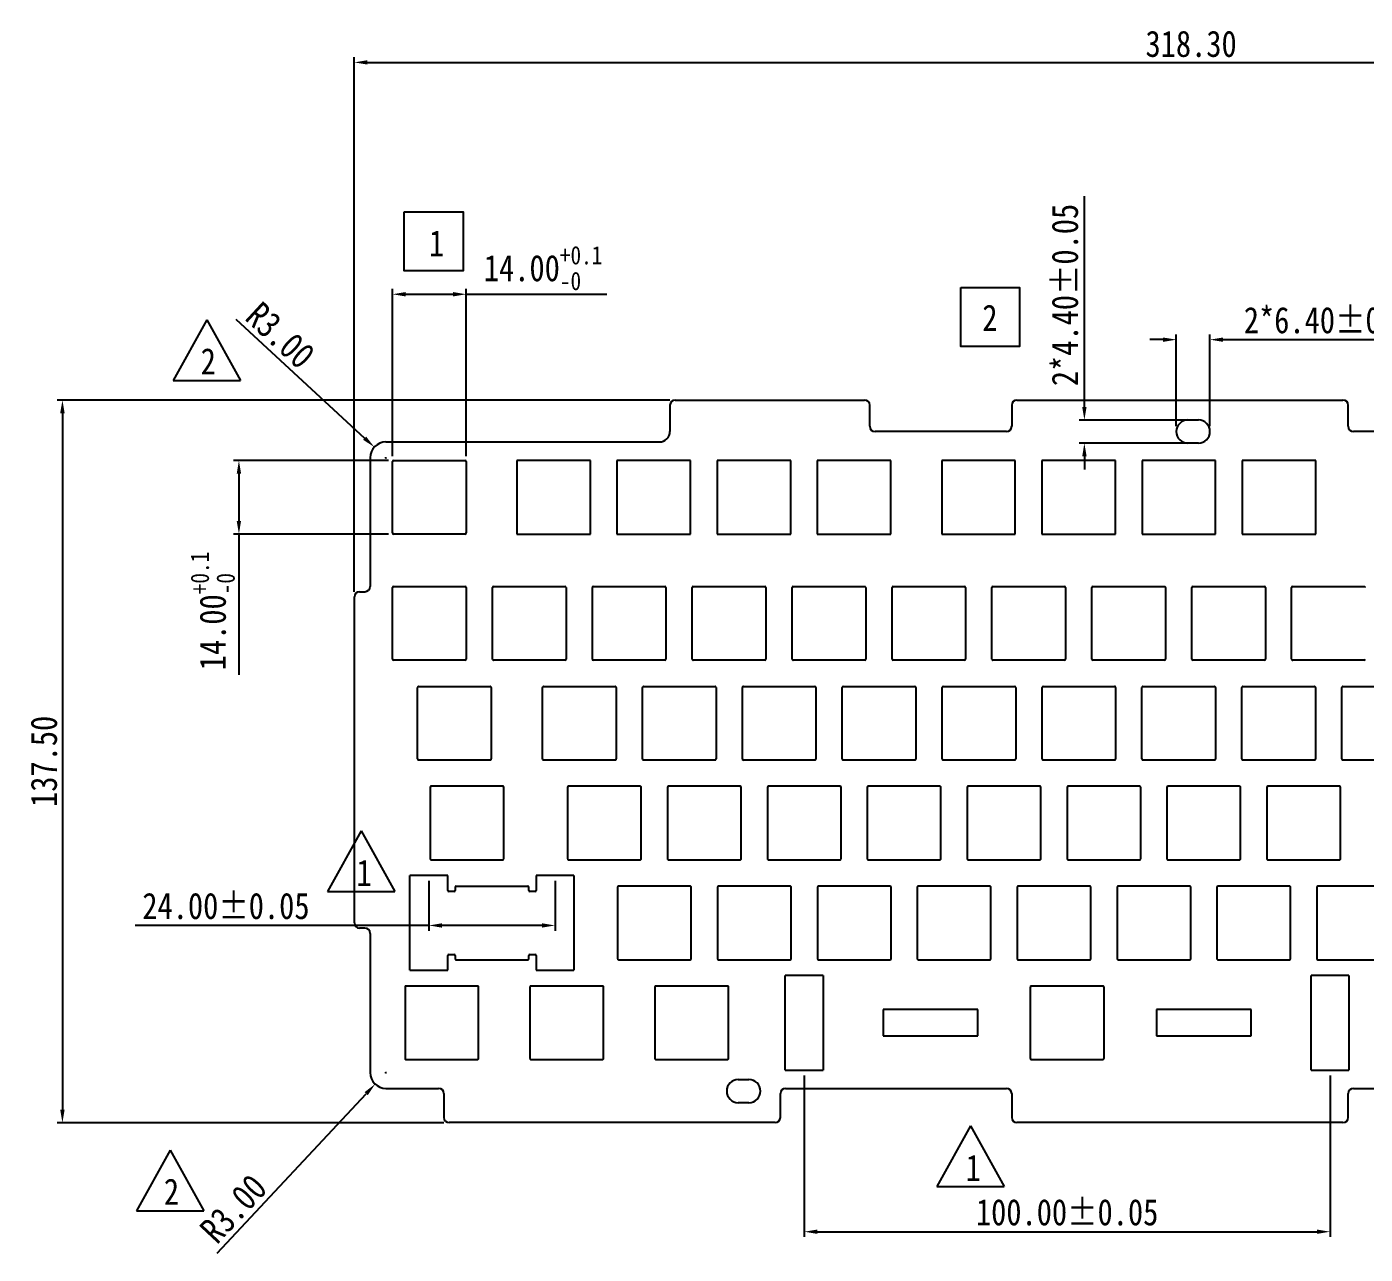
# Model space of a CAD drawing. Header units: millimetres. Extents: x -762 to 118, y 46 to 279.
# Drawn here: x -761.9 to -507.3, y 45.7 to 279.3 of the extents above; entities that cross this region are included whole.
import ezdxf

# ---------------------------------------------------------------- set-up
doc = ezdxf.new("R2010")
doc.units = ezdxf.units.MM
doc.header["$LTSCALE"] = 16.335
doc.header["$PDMODE"] = 3
doc.header["$PDSIZE"] = 8
doc.layers.get('0').update_dxf_attribs({"linetype": 'CONTINUOUS'})
doc.layers.get('Defpoints').update_dxf_attribs({"linetype": 'CONTINUOUS'})
doc.layers.add('文字说明', color=2, linetype='CONTINUOUS')
doc.layers.add('标注尺寸', color=2, linetype='CONTINUOUS')
doc.styles.get("Standard").update_dxf_attribs({"font": '', "width": 0.85, "height": 5})
doc.styles.get('Standard').set_extended_font_data('SimSun')
doc.dimstyles.get("Standard").update_dxf_attribs({"dimtxt": 5, "dimasz": 2.5, "dimexe": 1, "dimexo": 1, "dimgap": 1, "dimtad": 1, "dimzin": 1, "dimdsep": 46, "dimtxsty": 'Standard', "dimcen": 0.09, "dimadec": 0, "dimazin": 2, "dimtp": 0.01, "dimtm": 0.01, "dimtfac": 1, "dimtofl": 0, "dimtmove": 0, "dimatfit": 3, "dimfxl": 1, "dimtolj": 1, "dimarcsym": 0})

# ---------------------------------------------------------------- blocks, each defined once
blk = doc.blocks.new('*D0')
at = {"layer": 'Defpoints', "color": 0}
for p in [(-381.26, 272.51), (-699.56, 170.79), (-381.26, 170.79)]:
    blk.add_point(p, dxfattribs=at)
at = {"layer": '标注尺寸', "color": 0, "lineweight": -2}
for p, q in [((-699.56, 171.79), (-699.56, 273.51)), ((-697.06, 272.51), (-383.76, 272.51)), ((-381.26, 171.79), (-381.26, 273.51))]:
    blk.add_line(p, q, dxfattribs=at)
at = {"layer": '标注尺寸', "color": 0}
for points in [[(-697.06, 272.92), (-697.06, 272.09), (-699.56, 272.51)], [(-383.76, 272.92), (-383.76, 272.09), (-381.26, 272.51)]]:
    blk.add_solid(points, dxfattribs=at)
at = {"layer": '标注尺寸', "color": 0, "insert": (-540.41, 276.01), "char_height": 5, "attachment_point": 5}
blk.add_mtext('\\A1;318.30', dxfattribs=at)
blk = doc.blocks.new('*D1')
at = {"layer": 'Defpoints', "color": 0}
for p in [(-638.53, 208.26), (-755.08, 70.76), (-681.53, 70.76)]:
    blk.add_point(p, dxfattribs=at)
at = {"layer": '标注尺寸', "color": 0, "lineweight": -2}
for p, q in [((-639.53, 208.26), (-756.08, 208.26)), ((-755.08, 205.76), (-755.08, 73.26)), ((-682.53, 70.76), (-756.08, 70.76))]:
    blk.add_line(p, q, dxfattribs=at)
at = {"layer": '标注尺寸', "color": 0}
for points in [[(-755.5, 205.76), (-754.66, 205.76), (-755.08, 208.26)], [(-755.5, 73.26), (-754.66, 73.26), (-755.08, 70.76)]]:
    blk.add_solid(points, dxfattribs=at)
at = {"layer": '标注尺寸', "color": 0, "insert": (-758.58, 139.51), "char_height": 5, "attachment_point": 5, "rotation": 90}
blk.add_mtext('\\A1;137.50', dxfattribs=at)
blk = doc.blocks.new('*D2')
at = {"layer": 'Defpoints', "color": 0}
for p in [(-678.29, 228.39), (-692.29, 196.56), (-678.29, 196.56)]:
    blk.add_point(p, dxfattribs=at)
at = {"layer": '标注尺寸', "color": 0, "lineweight": -2}
for p, q in [((-692.29, 197.56), (-692.29, 229.39)), ((-678.29, 197.56), (-678.29, 229.39)), ((-689.79, 228.39), (-680.79, 228.39)), ((-678.29, 228.39), (-651.52, 228.39))]:
    blk.add_line(p, q, dxfattribs=at)
at = {"layer": '标注尺寸', "color": 0}
for points in [[(-689.79, 228.81), (-689.79, 227.97), (-692.29, 228.39)], [(-680.79, 228.81), (-680.79, 227.97), (-678.29, 228.39)]]:
    blk.add_solid(points, dxfattribs=at)
at = {"layer": '标注尺寸', "color": 0, "insert": (-663.65, 233.37), "char_height": 5, "attachment_point": 5}
blk.add_mtext('\\A1;14.00{\\H0.7x;\\S+0.1^ -0;}', dxfattribs=at)
blk = doc.blocks.new('*D3')
at = {"layer": 'Defpoints', "color": 0}
for p in [(-692.09, 196.76), (-721.51, 182.76), (-692.09, 182.76)]:
    blk.add_point(p, dxfattribs=at)
at = {"layer": '标注尺寸', "color": 0, "lineweight": -2}
for p, q in [((-693.09, 196.76), (-722.51, 196.76)), ((-721.51, 194.26), (-721.51, 185.26)), ((-693.09, 182.76), (-722.51, 182.76)), ((-721.51, 182.76), (-721.51, 155.99))]:
    blk.add_line(p, q, dxfattribs=at)
at = {"layer": '标注尺寸', "color": 0}
for points in [[(-721.93, 194.26), (-721.1, 194.26), (-721.51, 196.76)], [(-721.93, 185.26), (-721.1, 185.26), (-721.51, 182.76)]]:
    blk.add_solid(points, dxfattribs=at)
at = {"layer": '标注尺寸', "color": 0, "insert": (-726.5, 168.12), "char_height": 5, "attachment_point": 5, "rotation": 90}
blk.add_mtext('\\A1;14.00{\\H0.7x;\\S+0.1^ -0;}', dxfattribs=at)
blk = doc.blocks.new('*D9')
at = {"layer": 'Defpoints', "color": 0}
for p in [(-613.99, 80.76), (-513.99, 80.76), (-513.99, 50.01)]:
    blk.add_point(p, dxfattribs=at)
at = {"layer": '标注尺寸', "color": 0, "lineweight": -2}
for p, q in [((-613.99, 79.76), (-613.99, 49.01)), ((-513.99, 79.76), (-513.99, 49.01)), ((-611.49, 50.01), (-516.49, 50.01))]:
    blk.add_line(p, q, dxfattribs=at)
at = {"layer": '标注尺寸', "color": 0}
for points in [[(-611.49, 50.43), (-611.49, 49.6), (-613.99, 50.01)], [(-516.49, 50.43), (-516.49, 49.6), (-513.99, 50.01)]]:
    blk.add_solid(points, dxfattribs=at)
at = {"layer": '标注尺寸', "color": 0, "insert": (-563.99, 53.69), "char_height": 5, "attachment_point": 5}
blk.add_mtext('\\A1;100.00%%P0.05', dxfattribs=at)
blk = doc.blocks.new('*D16')
at = {"layer": 'Defpoints', "color": 0}
for p in [(-536.83, 219.75), (-543.23, 202.26), (-536.83, 202.26)]:
    blk.add_point(p, dxfattribs=at)
at = {"layer": '标注尺寸', "color": 0, "lineweight": -2}
for p, q in [((-545.73, 219.75), (-548.23, 219.75)), ((-543.23, 203.26), (-543.23, 220.75)), ((-536.83, 203.26), (-536.83, 220.75)), ((-534.33, 219.75), (-494.25, 219.75))]:
    blk.add_line(p, q, dxfattribs=at)
at = {"layer": '标注尺寸', "color": 0}
for points in [[(-545.73, 220.16), (-545.73, 219.33), (-543.23, 219.75)], [(-534.33, 220.16), (-534.33, 219.33), (-536.83, 219.75)]]:
    blk.add_solid(points, dxfattribs=at)
at = {"layer": '标注尺寸', "color": 0, "insert": (-513.04, 223.43), "char_height": 5, "attachment_point": 5}
blk.add_mtext('\\A1;2*6.40%%P0.05', dxfattribs=at)
blk = doc.blocks.new('*D17')
at = {"layer": 'Defpoints', "color": 0}
for p in [(-540.03, 204.46), (-560.71, 200.06), (-540.03, 200.06)]:
    blk.add_point(p, dxfattribs=at)
at = {"layer": '标注尺寸', "color": 0, "lineweight": -2}
for p, q in [((-560.71, 206.96), (-560.71, 247.05)), ((-541.03, 204.46), (-561.71, 204.46)), ((-541.03, 200.06), (-561.71, 200.06)), ((-560.71, 197.56), (-560.71, 195.06))]:
    blk.add_line(p, q, dxfattribs=at)
at = {"layer": '标注尺寸', "color": 0}
for points in [[(-561.12, 206.96), (-560.29, 206.96), (-560.71, 204.46)], [(-561.12, 197.56), (-560.29, 197.56), (-560.71, 200.06)]]:
    blk.add_solid(points, dxfattribs=at)
at = {"layer": '标注尺寸', "color": 0, "insert": (-564.39, 228.25), "char_height": 5, "attachment_point": 5, "rotation": 90}
blk.add_mtext('\\A1;2*4.40%%P0.05', dxfattribs=at)
blk = doc.blocks.new('*D19')
at = {"layer": 'Defpoints', "color": 0}
for p in [(-685.39, 117.76), (-661.39, 117.76), (-661.39, 108.29)]:
    blk.add_point(p, dxfattribs=at)
at = {"layer": '标注尺寸', "color": 0, "lineweight": -2}
for p, q in [((-685.39, 116.76), (-685.39, 107.29)), ((-661.39, 116.76), (-661.39, 107.29)), ((-685.39, 108.29), (-741.26, 108.29)), ((-663.89, 108.29), (-682.89, 108.29))]:
    blk.add_line(p, q, dxfattribs=at)
at = {"layer": '标注尺寸', "color": 0}
for points in [[(-682.89, 108.7), (-682.89, 107.87), (-685.39, 108.29)], [(-663.89, 108.7), (-663.89, 107.87), (-661.39, 108.29)]]:
    blk.add_solid(points, dxfattribs=at)
at = {"layer": '标注尺寸', "color": 0, "insert": (-723.98, 111.97), "char_height": 5, "attachment_point": 5}
blk.add_mtext('\\A1;24.00%%P0.05', dxfattribs=at)
blk = doc.blocks.new('*D23')
at = {"layer": 'Defpoints', "color": 0}
for p in [(-695.76, 199.31), (-693.56, 197.28)]:
    blk.add_point(p, dxfattribs=at)
at = {"layer": '标注尺寸', "color": 0, "lineweight": -2}
for p, q in [((-722.1, 223.64), (-697.6, 201.01)), ((-693.65, 197.28), (-693.47, 197.28)), ((-693.56, 197.19), (-693.56, 197.37))]:
    blk.add_line(p, q, dxfattribs=at)
at = {"layer": '标注尺寸', "color": 0}
blk.add_solid([(-697.32, 201.31), (-697.88, 200.7), (-695.76, 199.31)], dxfattribs=at)
at = {"layer": '标注尺寸', "color": 0, "insert": (-713.63, 220.57), "char_height": 5, "attachment_point": 5, "rotation": 317.2792}
blk.add_mtext('\\A1;R3.00', dxfattribs=at)
blk = doc.blocks.new('*D24')
at = {"layer": 'Defpoints', "color": 0}
for p in [(-693.56, 80.29), (-695.61, 78.1)]:
    blk.add_point(p, dxfattribs=at)
at = {"layer": '标注尺寸', "color": 0, "lineweight": -2}
for p, q in [((-693.65, 80.29), (-693.47, 80.29)), ((-693.56, 80.2), (-693.56, 80.38)), ((-725.67, 45.93), (-697.31, 76.27))]:
    blk.add_line(p, q, dxfattribs=at)
at = {"layer": '标注尺寸', "color": 0}
blk.add_solid([(-697.62, 76.56), (-697.01, 75.99), (-695.61, 78.1)], dxfattribs=at)
at = {"layer": '标注尺寸', "color": 0, "insert": (-722.56, 54.39), "char_height": 5, "attachment_point": 5, "rotation": 46.9381}
blk.add_mtext('\\A1;R3.00', dxfattribs=at)

msp = doc.modelspace()

# ---------------------------------------------------------------- linework, layer by layer
at = {"color": 7, "linetype": 'Continuous'}
for p, q in [((-639.528, 207.263), (-639.528, 202.277)), ((-638.528, 208.263), (-602.528, 208.263)), ((-601.528, 203.263), (-601.528, 207.263)), ((-574.528, 207.263), (-574.528, 203.263)), ((-573.528, 208.263), (-511.528, 208.263)), ((-510.528, 203.263), (-510.528, 207.263)), ((-541.028, 204.463), (-539.028, 204.463)), ((-575.528, 202.263), (-600.528, 202.263)), ((-467.528, 202.263), (-509.528, 202.263)), ((-693.559, 200.277), (-641.528, 200.277)), ((-539.028, 200.063), (-541.028, 200.063)), ((-696.559, 197.277), (-696.559, 172.785)), ((-692.293, 182.963), (-692.293, 196.563)), ((-692.093, 196.763), (-678.493, 196.763)), ((-678.293, 196.563), (-678.293, 182.963)), ((-668.656, 196.763), (-668.656, 182.763)), ((-654.656, 196.763), (-668.656, 196.763)), ((-654.656, 182.763), (-654.656, 196.763)), ((-649.606, 196.763), (-649.606, 182.763)), ((-635.606, 196.763), (-649.606, 196.763)), ((-635.606, 182.763), (-635.606, 196.763)), ((-630.556, 196.763), (-630.556, 182.763)), ((-616.556, 196.763), (-630.556, 196.763)), ((-616.556, 182.763), (-616.556, 196.763)), ((-611.506, 196.763), (-611.506, 182.763)), ((-597.506, 196.763), (-611.506, 196.763)), ((-597.506, 182.763), (-597.506, 196.763)), ((-587.848, 196.763), (-587.848, 182.763)), ((-573.848, 196.763), (-587.848, 196.763)), ((-573.848, 182.763), (-573.848, 196.763)), ((-568.798, 196.763), (-568.798, 182.763)), ((-554.798, 196.763), (-568.798, 196.763)), ((-554.798, 182.763), (-554.798, 196.763)), ((-549.748, 196.763), (-549.748, 182.763)), ((-535.748, 196.763), (-549.748, 196.763)), ((-535.748, 182.763), (-535.748, 196.763)), ((-530.698, 196.763), (-530.698, 182.763)), ((-516.698, 196.763), (-530.698, 196.763)), ((-516.698, 182.763), (-516.698, 196.763)), ((-678.493, 182.763), (-692.093, 182.763)), ((-668.656, 182.763), (-654.656, 182.763)), ((-649.606, 182.763), (-635.606, 182.763)), ((-630.556, 182.763), (-616.556, 182.763)), ((-611.506, 182.763), (-597.506, 182.763)), ((-587.848, 182.763), (-573.848, 182.763)), ((-568.798, 182.763), (-554.798, 182.763)), ((-549.748, 182.763), (-535.748, 182.763)), ((-530.698, 182.763), (-516.698, 182.763)), ((-699.559, 108.785), (-699.559, 170.785)), ((-698.559, 171.785), (-697.559, 171.785)), ((-692.293, 158.963), (-692.293, 172.563)), ((-692.093, 172.763), (-678.493, 172.763)), ((-678.293, 172.563), (-678.293, 158.963)), ((-673.293, 158.963), (-673.293, 172.563)), ((-673.093, 172.763), (-659.493, 172.763)), ((-659.293, 172.563), (-659.293, 158.963)), ((-654.293, 158.963), (-654.293, 172.563)), ((-654.093, 172.763), (-640.493, 172.763)), ((-640.293, 172.563), (-640.293, 158.963)), ((-635.293, 158.963), (-635.293, 172.563)), ((-635.093, 172.763), (-621.493, 172.763)), ((-621.293, 172.563), (-621.293, 158.963)), ((-616.293, 158.963), (-616.293, 172.563)), ((-616.093, 172.763), (-602.493, 172.763)), ((-602.293, 172.563), (-602.293, 158.963)), ((-597.293, 158.963), (-597.293, 172.563)), ((-597.093, 172.763), (-583.493, 172.763)), ((-583.293, 172.563), (-583.293, 158.963)), ((-578.293, 158.963), (-578.293, 172.563)), ((-578.093, 172.763), (-564.493, 172.763)), ((-564.293, 172.563), (-564.293, 158.963)), ((-559.293, 158.963), (-559.293, 172.563)), ((-559.093, 172.763), (-545.493, 172.763)), ((-545.293, 172.563), (-545.293, 158.963)), ((-540.293, 158.963), (-540.293, 172.563)), ((-540.093, 172.763), (-526.493, 172.763)), ((-526.293, 172.563), (-526.293, 158.963)), ((-521.293, 158.963), (-521.293, 172.563)), ((-521.093, 172.763), (-507.493, 172.763)), ((-678.493, 158.763), (-692.093, 158.763)), ((-659.493, 158.763), (-673.093, 158.763)), ((-640.493, 158.763), (-654.093, 158.763)), ((-621.493, 158.763), (-635.093, 158.763)), ((-602.493, 158.763), (-616.093, 158.763)), ((-583.493, 158.763), (-597.093, 158.763)), ((-564.493, 158.763), (-578.093, 158.763)), ((-545.493, 158.763), (-559.093, 158.763)), ((-526.493, 158.763), (-540.093, 158.763)), ((-507.493, 158.763), (-521.093, 158.763)), ((-687.528, 139.963), (-687.528, 153.563)), ((-687.328, 153.763), (-673.728, 153.763)), ((-673.528, 153.563), (-673.528, 139.963)), ((-663.763, 139.963), (-663.763, 153.563)), ((-663.563, 153.763), (-649.963, 153.763)), ((-649.763, 153.563), (-649.763, 139.963)), ((-644.763, 139.963), (-644.763, 153.563)), ((-644.563, 153.763), (-630.963, 153.763)), ((-630.763, 153.563), (-630.763, 139.963)), ((-625.763, 139.963), (-625.763, 153.563)), ((-625.563, 153.763), (-611.963, 153.763)), ((-611.763, 153.563), (-611.763, 139.963)), ((-606.763, 139.963), (-606.763, 153.563)), ((-606.563, 153.763), (-592.963, 153.763)), ((-592.763, 153.563), (-592.763, 139.963)), ((-587.763, 139.963), (-587.763, 153.563)), ((-587.563, 153.763), (-573.963, 153.763)), ((-573.763, 153.563), (-573.763, 139.963)), ((-568.763, 139.963), (-568.763, 153.563)), ((-568.563, 153.763), (-554.963, 153.763)), ((-554.763, 153.563), (-554.763, 139.963)), ((-549.763, 139.963), (-549.763, 153.563)), ((-549.563, 153.763), (-535.963, 153.763)), ((-535.763, 153.563), (-535.763, 139.963)), ((-530.763, 139.963), (-530.763, 153.563)), ((-530.563, 153.763), (-516.963, 153.763)), ((-516.763, 153.563), (-516.763, 139.963)), ((-511.763, 139.963), (-511.763, 153.563)), ((-511.563, 153.763), (-497.963, 153.763)), ((-673.728, 139.763), (-687.328, 139.763)), ((-649.963, 139.763), (-663.563, 139.763)), ((-630.963, 139.763), (-644.563, 139.763)), ((-611.963, 139.763), (-625.563, 139.763)), ((-592.963, 139.763), (-606.563, 139.763)), ((-573.963, 139.763), (-587.563, 139.763)), ((-554.963, 139.763), (-568.563, 139.763)), ((-535.963, 139.763), (-549.563, 139.763)), ((-516.963, 139.763), (-530.563, 139.763)), ((-497.963, 139.763), (-511.563, 139.763)), ((-685.143, 134.563), (-685.143, 120.963)), ((-671.343, 134.763), (-684.943, 134.763)), ((-671.143, 120.963), (-671.143, 134.563)), ((-658.998, 134.563), (-658.998, 120.963)), ((-645.198, 134.763), (-658.798, 134.763)), ((-644.998, 120.963), (-644.998, 134.563)), ((-639.998, 134.563), (-639.998, 120.963)), ((-626.198, 134.763), (-639.798, 134.763)), ((-625.998, 120.963), (-625.998, 134.563)), ((-620.998, 134.563), (-620.998, 120.963)), ((-607.198, 134.763), (-620.798, 134.763)), ((-606.998, 120.963), (-606.998, 134.563)), ((-601.998, 134.563), (-601.998, 120.963)), ((-588.198, 134.763), (-601.798, 134.763)), ((-587.998, 120.963), (-587.998, 134.563)), ((-582.998, 134.563), (-582.998, 120.963)), ((-569.198, 134.763), (-582.798, 134.763)), ((-568.998, 120.963), (-568.998, 134.563)), ((-563.998, 134.563), (-563.998, 120.963)), ((-550.198, 134.763), (-563.798, 134.763)), ((-549.998, 120.963), (-549.998, 134.563)), ((-544.998, 134.563), (-544.998, 120.963)), ((-531.198, 134.763), (-544.798, 134.763)), ((-530.998, 120.963), (-530.998, 134.563)), ((-525.998, 134.563), (-525.998, 120.963)), ((-512.198, 134.763), (-525.798, 134.763)), ((-511.998, 120.963), (-511.998, 134.563)), ((-684.943, 120.763), (-671.343, 120.763)), ((-658.798, 120.763), (-645.198, 120.763)), ((-639.798, 120.763), (-626.198, 120.763)), ((-620.798, 120.763), (-607.198, 120.763)), ((-601.798, 120.763), (-588.198, 120.763)), ((-582.798, 120.763), (-569.198, 120.763)), ((-563.798, 120.763), (-550.198, 120.763)), ((-544.798, 120.763), (-531.198, 120.763)), ((-525.798, 120.763), (-512.198, 120.763)), ((-688.993, 99.763), (-688.993, 117.763)), ((-681.793, 117.763), (-688.993, 117.763)), ((-681.793, 114.963), (-681.793, 117.763)), ((-664.993, 117.763), (-664.993, 114.963)), ((-657.793, 117.763), (-664.993, 117.763)), ((-657.793, 117.763), (-657.793, 99.763)), ((-680.593, 114.763), (-681.593, 114.763)), ((-680.393, 115.563), (-680.393, 114.963)), ((-680.193, 115.763), (-666.593, 115.763)), ((-666.393, 114.963), (-666.393, 115.563)), ((-665.193, 114.763), (-666.193, 114.763)), ((-649.488, 115.563), (-649.488, 101.963)), ((-635.688, 115.763), (-649.288, 115.763)), ((-635.488, 101.963), (-635.488, 115.563)), ((-630.488, 115.563), (-630.488, 101.963)), ((-616.688, 115.763), (-630.288, 115.763)), ((-616.488, 101.963), (-616.488, 115.563)), ((-611.488, 115.563), (-611.488, 101.963)), ((-597.688, 115.763), (-611.288, 115.763)), ((-597.488, 101.963), (-597.488, 115.563)), ((-592.488, 115.563), (-592.488, 101.963)), ((-578.688, 115.763), (-592.288, 115.763)), ((-578.488, 101.963), (-578.488, 115.563)), ((-573.488, 115.563), (-573.488, 101.963)), ((-559.688, 115.763), (-573.288, 115.763)), ((-559.488, 101.963), (-559.488, 115.563)), ((-554.488, 115.563), (-554.488, 101.963)), ((-540.688, 115.763), (-554.288, 115.763)), ((-540.488, 101.963), (-540.488, 115.563)), ((-535.488, 115.563), (-535.488, 101.963)), ((-521.688, 115.763), (-535.288, 115.763)), ((-521.488, 101.963), (-521.488, 115.563)), ((-516.488, 115.563), (-516.488, 101.963)), ((-502.688, 115.763), (-516.288, 115.763)), ((-697.559, 107.785), (-698.559, 107.785)), ((-696.559, 106.785), (-696.559, 80.293)), ((-681.793, 99.763), (-681.793, 102.563)), ((-681.593, 102.763), (-680.593, 102.763)), ((-680.393, 102.563), (-680.393, 101.963)), ((-666.393, 101.963), (-666.393, 102.563)), ((-666.193, 102.763), (-665.193, 102.763)), ((-664.993, 102.563), (-664.993, 99.763)), ((-688.993, 99.763), (-681.793, 99.763)), ((-680.193, 101.763), (-666.593, 101.763)), ((-664.993, 99.763), (-657.793, 99.763)), ((-649.288, 101.763), (-635.688, 101.763)), ((-630.288, 101.763), (-616.688, 101.763)), ((-611.288, 101.763), (-597.688, 101.763)), ((-592.288, 101.763), (-578.688, 101.763)), ((-573.288, 101.763), (-559.688, 101.763)), ((-554.288, 101.763), (-540.688, 101.763)), ((-535.288, 101.763), (-521.688, 101.763)), ((-516.288, 101.763), (-502.688, 101.763)), ((-676.123, 96.763), (-689.723, 96.763)), ((-652.358, 96.763), (-665.958, 96.763)), ((-628.593, 96.763), (-642.193, 96.763)), ((-617.588, 80.763), (-617.588, 98.763)), ((-610.388, 98.763), (-617.588, 98.763)), ((-610.388, 98.763), (-610.388, 80.763)), ((-557.188, 96.763), (-570.788, 96.763)), ((-510.388, 98.763), (-517.588, 98.763)), ((-517.588, 80.763), (-517.588, 98.763)), ((-510.388, 98.763), (-510.388, 80.763)), ((-689.923, 96.563), (-689.923, 82.963)), ((-675.923, 82.963), (-675.923, 96.563)), ((-666.158, 96.563), (-666.158, 82.963)), ((-652.158, 82.963), (-652.158, 96.563)), ((-642.393, 96.563), (-642.393, 82.963)), ((-628.393, 82.963), (-628.393, 96.563)), ((-570.988, 82.963), (-570.988, 96.563)), ((-556.988, 96.563), (-556.988, 82.963)), ((-598.988, 92.263), (-598.988, 87.263)), ((-580.988, 92.263), (-598.988, 92.263)), ((-580.988, 87.263), (-580.988, 92.263)), ((-528.988, 92.263), (-546.988, 92.263)), ((-546.988, 92.263), (-546.988, 87.263)), ((-528.988, 87.263), (-528.988, 92.263)), ((-598.988, 87.263), (-580.988, 87.263)), ((-546.988, 87.263), (-528.988, 87.263)), ((-689.723, 82.763), (-676.123, 82.763)), ((-665.958, 82.763), (-652.358, 82.763)), ((-642.193, 82.763), (-628.593, 82.763)), ((-570.788, 82.763), (-557.188, 82.763)), ((-626.528, 78.963), (-624.528, 78.963)), ((-617.588, 80.763), (-610.388, 80.763)), ((-517.588, 80.763), (-510.388, 80.763)), ((-693.559, 77.293), (-683.528, 77.293)), ((-617.528, 77.293), (-575.528, 77.293)), ((-509.528, 77.293), (-467.528, 77.293)), ((-682.528, 76.293), (-682.528, 71.763)), ((-624.528, 74.563), (-626.528, 74.563)), ((-618.528, 71.763), (-618.528, 76.293)), ((-574.528, 76.293), (-574.528, 71.763)), ((-510.528, 71.763), (-510.528, 76.293)), ((-619.528, 70.763), (-681.528, 70.763)), ((-511.528, 70.763), (-573.528, 70.763))]:
    msp.add_line(p, q, dxfattribs=at)
for centre, radius, start, end in [((-638.528, 207.263), 1, 90, 180), ((-602.528, 207.263), 1, 0, 90), ((-573.528, 207.263), 1, 90, 180), ((-511.528, 207.263), 1, 0, 90), ((-541.028, 202.263), 2.2, 90, 270), ((-539.028, 202.263), 2.2, 270, 90), ((-641.528, 202.277), 2, 270, 0), ((-600.528, 203.263), 1, 180, 270), ((-575.528, 203.263), 1, 270, 0), ((-509.528, 203.263), 1, 180, 270), ((-693.559, 197.277), 3, 90, 180), ((-692.093, 196.563), 0.2, 90, 180), ((-678.493, 196.563), 0.2, 0, 90), ((-692.093, 182.963), 0.2, 180, 270), ((-678.493, 182.963), 0.2, 270, 360), ((-698.559, 170.785), 1, 90, 180), ((-697.559, 172.785), 1, 270, 0), ((-692.093, 172.563), 0.2, 90, 180), ((-678.493, 172.563), 0.2, 0, 90), ((-673.093, 172.563), 0.2, 90, 180), ((-659.493, 172.563), 0.2, 359.99999, 90), ((-654.093, 172.563), 0.2, 90, 180), ((-640.493, 172.563), 0.2, 360, 90), ((-635.093, 172.563), 0.2, 90, 180), ((-621.493, 172.563), 0.2, 360, 90), ((-616.093, 172.563), 0.2, 90, 180), ((-602.493, 172.563), 0.2, 359.99999, 90), ((-597.093, 172.563), 0.2, 90, 180), ((-583.493, 172.563), 0.2, 360, 90), ((-578.093, 172.563), 0.2, 90, 180), ((-564.493, 172.563), 0.2, 360, 90), ((-559.093, 172.563), 0.2, 90, 180), ((-545.493, 172.563), 0.2, 359.99999, 90), ((-540.093, 172.563), 0.2, 90, 180), ((-526.493, 172.563), 0.2, 0, 90), ((-521.093, 172.563), 0.2, 90, 180), ((-507.493, 172.563), 0.2, 359.99999, 90), ((-692.093, 158.963), 0.2, 180, 270), ((-678.493, 158.963), 0.2, 270, 360), ((-673.093, 158.963), 0.2, 179.99999, 270), ((-659.493, 158.963), 0.2, 270, 0), ((-654.093, 158.963), 0.2, 180, 270), ((-640.493, 158.963), 0.2, 270, 0), ((-635.093, 158.963), 0.2, 179.99999, 270), ((-621.493, 158.963), 0.2, 270, 0), ((-616.093, 158.963), 0.2, 179.99999, 270), ((-602.493, 158.963), 0.2, 270, 0), ((-597.093, 158.963), 0.2, 180, 270), ((-583.493, 158.963), 0.2, 270, 0), ((-578.093, 158.963), 0.2, 179.99999, 270), ((-564.493, 158.963), 0.2, 270, 0), ((-559.093, 158.963), 0.2, 180, 270), ((-545.493, 158.963), 0.2, 270, 0), ((-540.093, 158.963), 0.2, 180, 270), ((-526.493, 158.963), 0.2, 270, 0), ((-521.093, 158.963), 0.2, 179.99999, 270), ((-507.493, 158.963), 0.2, 270, 0), ((-687.328, 153.563), 0.2, 89.99999, 180), ((-673.728, 153.563), 0.2, 360, 90.00001), ((-663.563, 153.563), 0.2, 89.99999, 180), ((-649.963, 153.563), 0.2, 359.99999, 90.00001), ((-644.563, 153.563), 0.2, 89.99999, 180), ((-630.963, 153.563), 0.2, 0, 90.00001), ((-625.563, 153.563), 0.2, 89.99999, 180), ((-611.963, 153.563), 0.2, 360, 90.00001), ((-606.563, 153.563), 0.2, 89.99999, 180), ((-592.963, 153.563), 0.2, 359.99999, 90.00001), ((-587.563, 153.563), 0.2, 89.99999, 180), ((-573.963, 153.563), 0.2, 360, 90.00001), ((-568.563, 153.563), 0.2, 89.99999, 180), ((-554.963, 153.563), 0.2, 359.99999, 90.00001), ((-549.563, 153.563), 0.2, 89.99999, 180), ((-535.963, 153.563), 0.2, 359.99999, 90.00001), ((-530.563, 153.563), 0.2, 89.99999, 180), ((-516.963, 153.563), 0.2, 0, 90.00001), ((-511.563, 153.563), 0.2, 89.99999, 180), ((-687.328, 139.963), 0.2, 180, 270.00001), ((-673.728, 139.963), 0.2, 269.99999, 0), ((-663.563, 139.963), 0.2, 179.99999, 270.00001), ((-649.963, 139.963), 0.2, 269.99999, 0), ((-644.563, 139.963), 0.2, 180, 270.00001), ((-630.963, 139.963), 0.2, 269.99999, 360), ((-625.563, 139.963), 0.2, 179.99999, 270.00001), ((-611.963, 139.963), 0.2, 269.99999, 0), ((-606.563, 139.963), 0.2, 179.99999, 270.00001), ((-592.963, 139.963), 0.2, 269.99999, 0), ((-587.563, 139.963), 0.2, 180, 270.00001), ((-573.963, 139.963), 0.2, 269.99999, 0), ((-568.563, 139.963), 0.2, 179.99999, 270.00001), ((-554.963, 139.963), 0.2, 269.99999, 0), ((-549.563, 139.963), 0.2, 180, 270.00001), ((-535.963, 139.963), 0.2, 269.99999, 0), ((-530.563, 139.963), 0.2, 180, 270.00001), ((-516.963, 139.963), 0.2, 269.99999, 0), ((-511.563, 139.963), 0.2, 179.99999, 270.00001), ((-684.943, 134.563), 0.2, 90, 180), ((-671.343, 134.563), 0.2, 0, 90), ((-658.798, 134.563), 0.2, 90, 180), ((-645.198, 134.563), 0.2, 359.99999, 90), ((-639.798, 134.563), 0.2, 90, 180), ((-626.198, 134.563), 0.2, 360, 90), ((-620.798, 134.563), 0.2, 90, 180), ((-607.198, 134.563), 0.2, 360, 90), ((-601.798, 134.563), 0.2, 90, 180), ((-588.198, 134.563), 0.2, 359.99999, 90), ((-582.798, 134.563), 0.2, 90, 180), ((-569.198, 134.563), 0.2, 360, 90), ((-563.798, 134.563), 0.2, 90, 180), ((-550.198, 134.563), 0.2, 359.99999, 90), ((-544.798, 134.563), 0.2, 90, 180), ((-531.198, 134.563), 0.2, 359.99999, 90), ((-525.798, 134.563), 0.2, 90, 180), ((-512.198, 134.563), 0.2, 0, 90), ((-684.943, 120.963), 0.2, 180, 270.00001), ((-671.343, 120.963), 0.2, 269.99999, 360), ((-658.798, 120.963), 0.2, 179.99999, 270.00001), ((-645.198, 120.963), 0.2, 269.99999, 0), ((-639.798, 120.963), 0.2, 180, 270.00001), ((-626.198, 120.963), 0.2, 269.99999, 0), ((-620.798, 120.963), 0.2, 179.99999, 270.00001), ((-607.198, 120.963), 0.2, 269.99999, 0), ((-601.798, 120.963), 0.2, 180, 270.00001), ((-588.198, 120.963), 0.2, 269.99999, 0), ((-582.798, 120.963), 0.2, 180, 270.00001), ((-569.198, 120.963), 0.2, 269.99999, 0), ((-563.798, 120.963), 0.2, 179.99999, 270.00001), ((-550.198, 120.963), 0.2, 269.99999, 0), ((-544.798, 120.963), 0.2, 180, 270.00001), ((-531.198, 120.963), 0.2, 269.99999, 0), ((-525.798, 120.963), 0.2, 180, 270.00001), ((-512.198, 120.963), 0.2, 269.99999, 0), ((-681.593, 114.963), 0.2, 180, 270), ((-680.593, 114.963), 0.2, 270, 0), ((-680.193, 115.563), 0.2, 90, 180), ((-666.593, 115.563), 0.2, 0, 90), ((-666.193, 114.963), 0.2, 180, 270), ((-665.193, 114.963), 0.2, 270, 0), ((-649.288, 115.563), 0.2, 90, 180), ((-635.688, 115.563), 0.2, 359.99999, 90), ((-630.288, 115.563), 0.2, 90, 180), ((-616.688, 115.563), 0.2, 359.99999, 90), ((-611.288, 115.563), 0.2, 90, 180), ((-597.688, 115.563), 0.2, 360, 90), ((-592.288, 115.563), 0.2, 90, 180), ((-578.688, 115.563), 0.2, 359.99999, 90), ((-573.288, 115.563), 0.2, 90, 180), ((-559.688, 115.563), 0.2, 360, 90), ((-554.288, 115.563), 0.2, 90, 180), ((-540.688, 115.563), 0.2, 0, 90), ((-535.288, 115.563), 0.2, 90, 180), ((-521.688, 115.563), 0.2, 359.99999, 90), ((-516.288, 115.563), 0.2, 90, 180), ((-698.559, 108.785), 1, 180, 270), ((-697.559, 106.785), 1, 0, 90), ((-681.593, 102.563), 0.2, 90, 180), ((-680.593, 102.563), 0.2, 0, 90), ((-680.193, 101.963), 0.2, 180, 270), ((-666.593, 101.963), 0.2, 270, 0), ((-666.193, 102.563), 0.2, 90, 180), ((-665.193, 102.563), 0.2, 0, 90), ((-649.288, 101.963), 0.2, 179.99999, 270), ((-635.688, 101.963), 0.2, 270, 0), ((-630.288, 101.963), 0.2, 180, 270), ((-616.688, 101.963), 0.2, 270, 0), ((-611.288, 101.963), 0.2, 180, 270), ((-597.688, 101.963), 0.2, 270, 0), ((-592.288, 101.963), 0.2, 179.99999, 270), ((-578.688, 101.963), 0.2, 270, 0), ((-573.288, 101.963), 0.2, 180, 270), ((-559.688, 101.963), 0.2, 270, 0), ((-554.288, 101.963), 0.2, 179.99999, 270), ((-540.688, 101.963), 0.2, 270, 0), ((-535.288, 101.963), 0.2, 179.99999, 270), ((-521.688, 101.963), 0.2, 270, 0), ((-516.288, 101.963), 0.2, 180, 270), ((-689.723, 96.563), 0.2, 89.99999, 180), ((-676.123, 96.563), 0.2, 360, 90.00001), ((-665.958, 96.563), 0.2, 89.99999, 180), ((-652.358, 96.563), 0.2, 359.99999, 90.00001), ((-642.193, 96.563), 0.2, 89.99999, 180), ((-628.593, 96.563), 0.2, 359.99999, 90.00001), ((-570.788, 96.563), 0.2, 89.99999, 180), ((-557.188, 96.563), 0.2, 359.99998, 90.00001), ((-689.723, 82.963), 0.2, 180, 270.00001), ((-676.123, 82.963), 0.2, 269.99999, 0), ((-665.958, 82.963), 0.2, 179.99999, 270.00001), ((-652.358, 82.963), 0.2, 269.99999, 0), ((-642.193, 82.963), 0.2, 180, 270.00001), ((-628.593, 82.963), 0.2, 269.99999, 0), ((-570.788, 82.963), 0.2, 179.99998, 270.00001), ((-557.188, 82.963), 0.2, 269.99999, 0), ((-693.559, 80.293), 3, 180, 270), ((-626.528, 76.763), 2.2, 90, 270), ((-624.528, 76.763), 2.2, 270, 90), ((-683.528, 76.293), 1, 0, 90), ((-617.528, 76.293), 1, 90, 180), ((-575.528, 76.293), 1, 0, 90), ((-509.528, 76.293), 1, 90, 180), ((-681.528, 71.763), 1, 180, 270), ((-619.528, 71.763), 1, 270, 0), ((-573.528, 71.763), 1, 180, 270), ((-511.528, 71.763), 1, 270, 0)]:
    msp.add_arc(centre, radius, start, end, dxfattribs=at)
at = {"layer": '文字说明', "color": 1}
for p, q in [((-727.6, 223.52), (-734, 212)), ((-727.6, 223.52), (-721.2, 212)), ((-734, 212), (-721.2, 212)), ((-698.24, 126.28), (-704.64, 114.76)), ((-698.24, 126.28), (-691.84, 114.76)), ((-704.64, 114.76), (-691.84, 114.76)), ((-582.389, 70.135), (-588.789, 58.615)), ((-582.389, 70.135), (-575.989, 58.615)), ((-734.6, 65.52), (-741, 54)), ((-734.6, 65.52), (-728.2, 54)), ((-588.789, 58.615), (-575.989, 58.615)), ((-741, 54), (-728.2, 54))]:
    msp.add_line(p, q, dxfattribs=at)
for points in [[(-690.083, 244.062), (-678.883, 244.062), (-678.883, 232.862), (-690.083, 232.862)], [(-584.223, 229.662), (-573.023, 229.662), (-573.023, 218.462), (-584.223, 218.462)]]:
    msp.add_lwpolyline(points, close=True, dxfattribs=at)

# ---------------------------------------------------------------- texts
at = {"layer": '文字说明', "color": 1, "char_height": 5, "attachment_point": 1}
for s, insert in [('1', (-685.355, 240.593)), ('2', (-580.119, 226.425))]:
    msp.add_mtext_dynamic_manual_height_columns(s, width=6.58971, gutter_width=25, heights=[0], dxfattribs=dict(at, insert=insert))
at = {"layer": '标注尺寸', "char_height": 5, "attachment_point": 1}
for s, insert in [('2', (-728.785, 218.132)), ('1', (-699.149, 120.814)), ('1', (-583.299, 64.668)), ('2', (-735.785, 60.132))]:
    msp.add_mtext_dynamic_manual_height_columns(s, width=3.03656, gutter_width=25, heights=[0], dxfattribs=dict(at, insert=insert))

# ---------------------------------------------------------------- dimensions: what is measured, and where the dimension line sits
at = {"layer": '标注尺寸'}
dim = msp.add_linear_dim(base=(-381.263, 272.507), p1=(-699.559, 170.785), p2=(-381.263, 170.785), dimstyle='Standard', dxfattribs=at)
dim.commit()
dim.dimension.update_dxf_attribs({"geometry": '*D0', "text_midpoint": (-540.411, 276.007)})
dim = msp.add_linear_dim(base=(-560.708, 200.063), p1=(-540.028, 204.463), p2=(-540.028, 200.063), angle=90, text='2*<>%%P0.05', dimstyle='Standard', dxfattribs=at)
dim.commit()
dim.dimension.update_dxf_attribs({"geometry": '*D17', "text_midpoint": (-560.708, 228.254), "dimtype": 160})
for base, p1, p2, text, picture, middle in [((-678.293, 228.389), (-692.293, 196.563), (-678.293, 196.563), '<>{\\H0.7x;\\S+0.1^ -0;}', '*D2', (-663.655, 233.375)), ((-536.828, 219.746), (-543.228, 202.263), (-536.828, 202.263), '2*<>%%P0.05', '*D16', (-513.037, 223.426)), ((-513.988, 50.014), (-613.988, 80.763), (-513.988, 80.763), '<>%%P0.05', '*D9', (-563.988, 53.694))]:
    dim = msp.add_linear_dim(base=base, p1=p1, p2=p2, text=text, dimstyle='Standard', dxfattribs=at)
    dim.commit()
    dim.dimension.update_dxf_attribs({"geometry": picture, "text_midpoint": middle})
for center, mpoint, picture, middle in [((-693.559, 197.277), (-695.763, 199.312), '*D23', (-716, 218)), ((-693.559, 80.293), (-695.608, 78.101), '*D24', (-720, 52))]:
    dim = msp.add_radius_dim(center=center, mpoint=mpoint, dimstyle='Standard', dxfattribs=at)
    dim.commit()
    dim.dimension.update_dxf_attribs({"geometry": picture, "text_midpoint": middle, "dimtype": 164})
dim = msp.add_linear_dim(base=(-755.079, 70.763), p1=(-638.528, 208.263), p2=(-681.528, 70.763), angle=90, dimstyle='Standard', dxfattribs=at)
dim.commit()
dim.dimension.update_dxf_attribs({"geometry": '*D1', "text_midpoint": (-758.579, 139.513)})
dim = msp.add_linear_dim(base=(-721.513, 182.763), p1=(-692.093, 196.763), p2=(-692.093, 182.763), angle=90, text='<>{\\H0.7x;\\S+0.1^ -0;}', dimstyle='Standard', dxfattribs=at)
dim.commit()
dim.dimension.update_dxf_attribs({"geometry": '*D3', "text_midpoint": (-726.499, 168.125)})
dim = msp.add_linear_dim(base=(-661.393, 108.287), p1=(-685.393, 117.763), p2=(-661.393, 117.763), text='<>%%P0.05', dimstyle='Standard', dxfattribs=at)
dim.commit()
dim.dimension.update_dxf_attribs({"geometry": '*D19', "text_midpoint": (-723.978, 108.287), "dimtype": 160})

doc.saveas('drawing.dxf')
